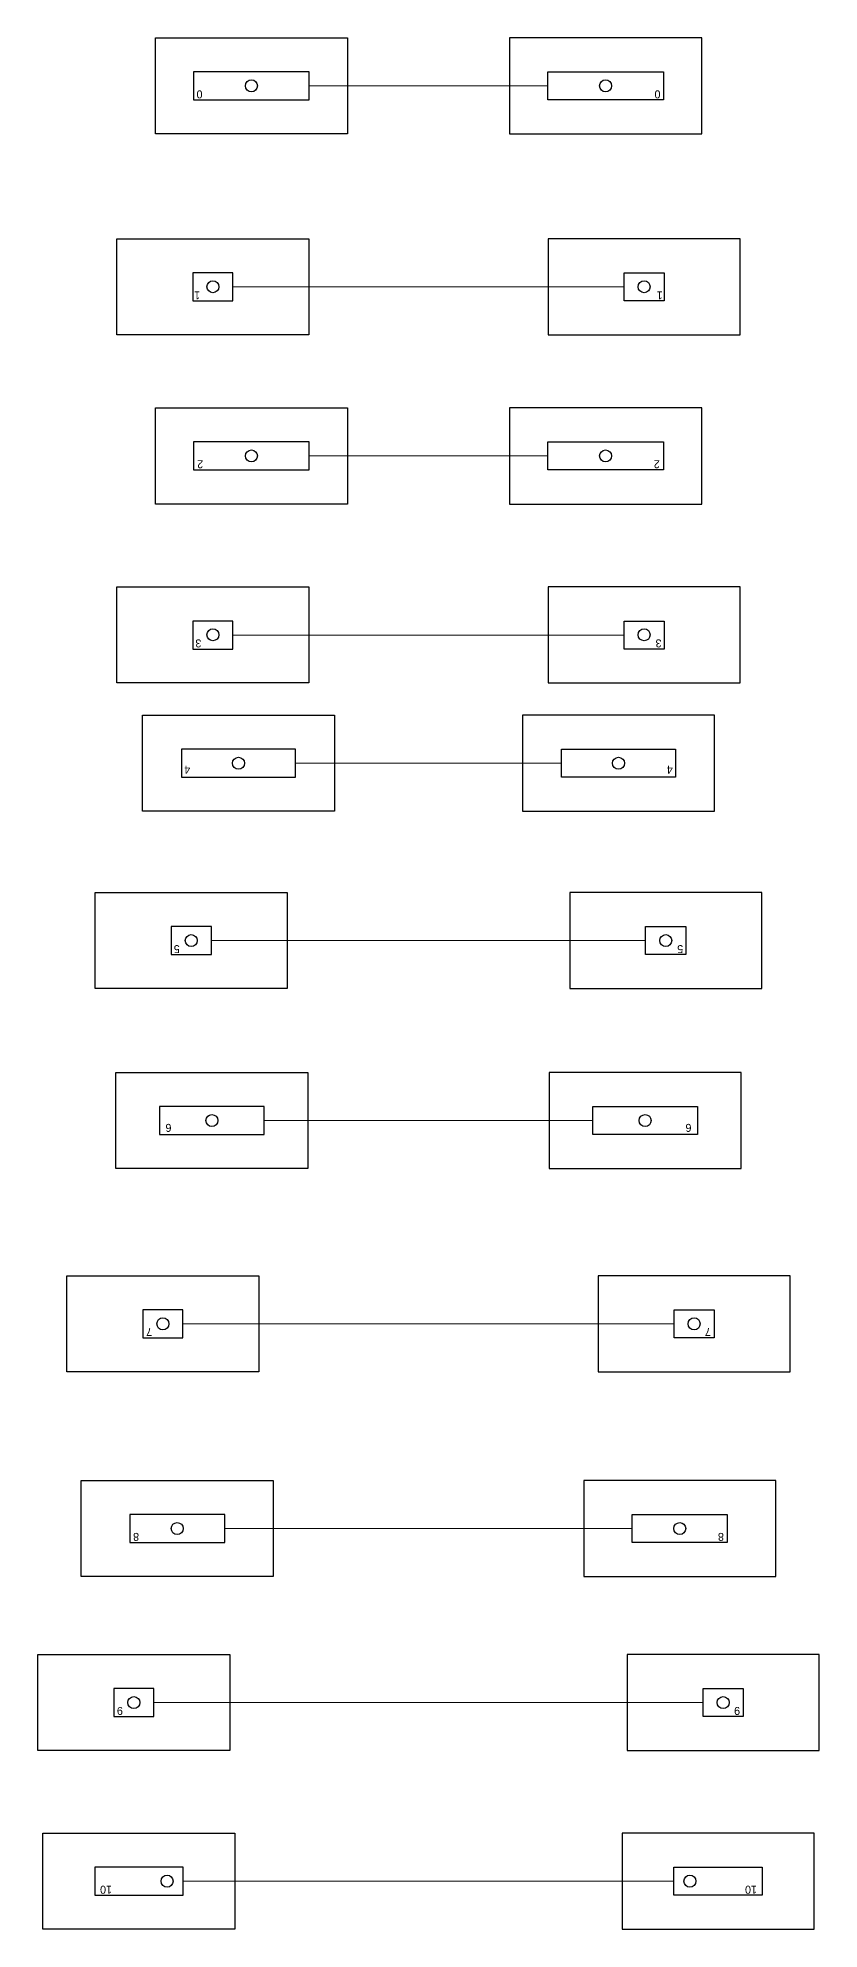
# Model space of a CAD drawing. Header units: inches. Extents: x -4278 to 3677, y -8403 to -795.
# Drawn here: x -3220.8 to -3025.5, y -4608 to -4135.4 of the extents above; entities that cross this region are included whole.
import ezdxf

# ---------------------------------------------------------------- set-up
doc = ezdxf.new("R2010")
doc.units = ezdxf.units.IN
doc.header["$LTSCALE"] = 0.2
doc.header["$MEASUREMENT"] = 0
doc.layers.add('Anchoring', color=1, linetype='Continuous')
doc.layers.add('Annotation', color=7, linetype='Continuous', lineweight=9)
doc.layers.add('Whippit', color=1, linetype='Continuous', lineweight=5)

msp = doc.modelspace()

# ---------------------------------------------------------------- linework, layer by layer
at = {"layer": 'Anchoring'}
for points in [[(-3191.41, -4159.38), (-3191.41, -4135.38), (-3143.41, -4135.38), (-3143.41, -4159.38)], [(-3054.85, -4159.38), (-3054.85, -4135.38), (-3102.85, -4135.38), (-3102.85, -4159.38)], [(-3181.9, -4150.88), (-3152.93, -4150.88), (-3152.93, -4143.88), (-3181.9, -4143.88)], [(-3064.37, -4150.88), (-3093.34, -4150.88), (-3093.34, -4143.88), (-3064.37, -4143.88)], [(-3201.02, -4209.57), (-3201.02, -4185.57), (-3153.02, -4185.57), (-3153.02, -4209.57)], [(-3045.24, -4209.57), (-3045.24, -4185.57), (-3093.24, -4185.57), (-3093.24, -4209.57)], [(-3182.04, -4201.07), (-3172.01, -4201.07), (-3172.01, -4194.07), (-3182.04, -4194.07)], [(-3064.23, -4201.07), (-3074.26, -4201.07), (-3074.26, -4194.07), (-3064.23, -4194.07)], [(-3191.41, -4251.88), (-3191.41, -4227.88), (-3143.41, -4227.88), (-3143.41, -4251.88)], [(-3054.85, -4251.88), (-3054.85, -4227.88), (-3102.85, -4227.88), (-3102.85, -4251.88)], [(-3181.9, -4243.38), (-3152.93, -4243.38), (-3152.93, -4236.38), (-3181.9, -4236.38)], [(-3064.37, -4243.38), (-3093.34, -4243.38), (-3093.34, -4236.38), (-3064.37, -4236.38)], [(-3201.02, -4296.56), (-3201.02, -4272.56), (-3153.02, -4272.56), (-3153.02, -4296.56)], [(-3045.24, -4296.56), (-3045.24, -4272.56), (-3093.24, -4272.56), (-3093.24, -4296.56)], [(-3182.04, -4288.13), (-3172.01, -4288.13), (-3172.01, -4281.13), (-3182.04, -4281.13)], [(-3064.23, -4288.13), (-3074.26, -4288.13), (-3074.26, -4281.13), (-3064.23, -4281.13)], [(-3194.62, -4328.68), (-3194.62, -4304.68), (-3146.62, -4304.68), (-3146.62, -4328.68)], [(-3051.64, -4328.68), (-3051.64, -4304.68), (-3099.64, -4304.68), (-3099.64, -4328.68)], [(-3184.88, -4320.18), (-3156.36, -4320.18), (-3156.36, -4313.18), (-3184.88, -4313.18)], [(-3061.38, -4320.18), (-3089.9, -4320.18), (-3089.9, -4313.18), (-3061.38, -4313.18)], [(-3206.43, -4373), (-3206.43, -4349), (-3158.43, -4349), (-3158.43, -4373)], [(-3039.84, -4373), (-3039.84, -4349), (-3087.84, -4349), (-3087.84, -4373)], [(-3187.44, -4364.5), (-3177.41, -4364.5), (-3177.41, -4357.5), (-3187.44, -4357.5)], [(-3058.82, -4364.5), (-3068.85, -4364.5), (-3068.85, -4357.5), (-3058.82, -4357.5)], [(-3201.27, -4417.97), (-3201.27, -4393.97), (-3153.27, -4393.97), (-3153.27, -4417.97)], [(-3044.99, -4417.97), (-3044.99, -4393.97), (-3092.99, -4393.97), (-3092.99, -4417.97)], [(-3190.35, -4409.47), (-3164.2, -4409.47), (-3164.2, -4402.47), (-3190.35, -4402.47)], [(-3055.91, -4409.47), (-3082.06, -4409.47), (-3082.06, -4402.47), (-3055.91, -4402.47)], [(-3213.52, -4468.76), (-3213.52, -4444.76), (-3165.52, -4444.76), (-3165.52, -4468.76)], [(-3032.74, -4468.76), (-3032.74, -4444.76), (-3080.74, -4444.76), (-3080.74, -4468.76)], [(-3194.54, -4460.26), (-3184.5, -4460.26), (-3184.5, -4453.26), (-3194.54, -4453.26)], [(-3051.72, -4460.26), (-3061.76, -4460.26), (-3061.76, -4453.26), (-3051.72, -4453.26)], [(-3209.94, -4519.93), (-3209.94, -4495.93), (-3161.94, -4495.93), (-3161.94, -4519.93)], [(-3036.33, -4519.93), (-3036.33, -4495.93), (-3084.33, -4495.93), (-3084.33, -4519.93)], [(-3197.82, -4511.43), (-3174.05, -4511.43), (-3174.05, -4504.43), (-3197.82, -4504.43)], [(-3048.44, -4511.43), (-3072.21, -4511.43), (-3072.21, -4504.43), (-3048.44, -4504.43)], [(-3220.79, -4563.42), (-3220.79, -4539.42), (-3172.79, -4539.42), (-3172.79, -4563.42)], [(-3025.48, -4563.42), (-3025.48, -4539.42), (-3073.48, -4539.42), (-3073.48, -4563.42)], [(-3201.8, -4554.92), (-3191.77, -4554.92), (-3191.77, -4547.92), (-3201.8, -4547.92)], [(-3044.46, -4554.92), (-3054.49, -4554.92), (-3054.49, -4547.92), (-3044.46, -4547.92)], [(-3219.52, -4608.05), (-3219.52, -4584.05), (-3171.52, -4584.05), (-3171.52, -4608.05)], [(-3026.75, -4608.05), (-3026.75, -4584.05), (-3074.75, -4584.05), (-3074.75, -4608.05)], [(-3206.54, -4599.55), (-3184.49, -4599.55), (-3184.49, -4592.55), (-3206.54, -4592.55)], [(-3039.72, -4599.55), (-3061.77, -4599.55), (-3061.77, -4592.55), (-3039.72, -4592.55)]]:
    msp.add_lwpolyline(points, close=True, dxfattribs=at)
for centre in [(-3167.41, -4147.38), (-3078.85, -4147.38), (-3177.02, -4197.57), (-3069.24, -4197.57), (-3167.41, -4239.88), (-3078.85, -4239.88), (-3177.02, -4284.56), (-3069.24, -4284.56), (-3170.62, -4316.68), (-3075.64, -4316.68), (-3182.43, -4361), (-3063.84, -4361), (-3177.27, -4405.97), (-3068.99, -4405.97), (-3189.52, -4456.76), (-3056.74, -4456.76), (-3185.94, -4507.93), (-3060.33, -4507.93), (-3196.79, -4551.42), (-3049.48, -4551.42), (-3188.49, -4596.05), (-3057.77, -4596.05)]:
    msp.add_circle(centre, 1.5, dxfattribs=at)
at = {"layer": 'Whippit'}
for p, q in [((-3152.93, -4147.38), (-3093.34, -4147.38)), ((-3172.01, -4197.57), (-3074.26, -4197.57)), ((-3152.93, -4239.88), (-3093.34, -4239.88)), ((-3172.01, -4284.63), (-3074.26, -4284.63)), ((-3156.36, -4316.68), (-3089.9, -4316.68)), ((-3177.41, -4361), (-3068.85, -4361)), ((-3164.2, -4405.97), (-3082.06, -4405.97)), ((-3184.5, -4456.76), (-3061.76, -4456.76)), ((-3174.05, -4507.93), (-3072.21, -4507.93)), ((-3054.49, -4551.42), (-3191.77, -4551.42)), ((-3184.49, -4596.05), (-3061.77, -4596.05))]:
    msp.add_line(p, q, dxfattribs=at)

# ---------------------------------------------------------------- texts
at = {"layer": 'Annotation', "char_height": 2, "rotation": 180}
for s, insert, attachment_point in [('0', (-3181.11, -4150.51), 3), ('0', (-3065.15, -4150.51), 1), ('1', (-3181.69, -4200.73), 3), ('1', (-3064.57, -4200.73), 1), ('2', (-3180.94, -4242.94), 3), ('2', (-3065.33, -4242.94), 1), ('3', (-3181.39, -4287.72), 3), ('3', (-3064.88, -4287.72), 1), ('4', (-3184.19, -4319.31), 3), ('4', (-3062.08, -4319.31), 1), ('5', (-3186.8, -4364.13), 3), ('5', (-3059.47, -4364.13), 1), ('6', (-3188.87, -4408.79), 3), ('6', (-3057.4, -4408.79), 1), ('7', (-3193.71, -4459.79), 3), ('7', (-3052.56, -4459.79), 1), ('8', (-3196.97, -4511.02), 3), ('8', (-3049.29, -4511.02), 1), ('9', (-3201.01, -4554.51), 3), ('9', (-3045.25, -4554.51), 1), ('10', (-3205.23, -4599.19), 3), ('10', (-3041.04, -4599.19), 1)]:
    msp.add_mtext_dynamic_manual_height_columns(s, width=4, gutter_width=1, heights=[0], dxfattribs=dict(at, insert=insert, attachment_point=attachment_point))

doc.saveas('drawing.dxf')
